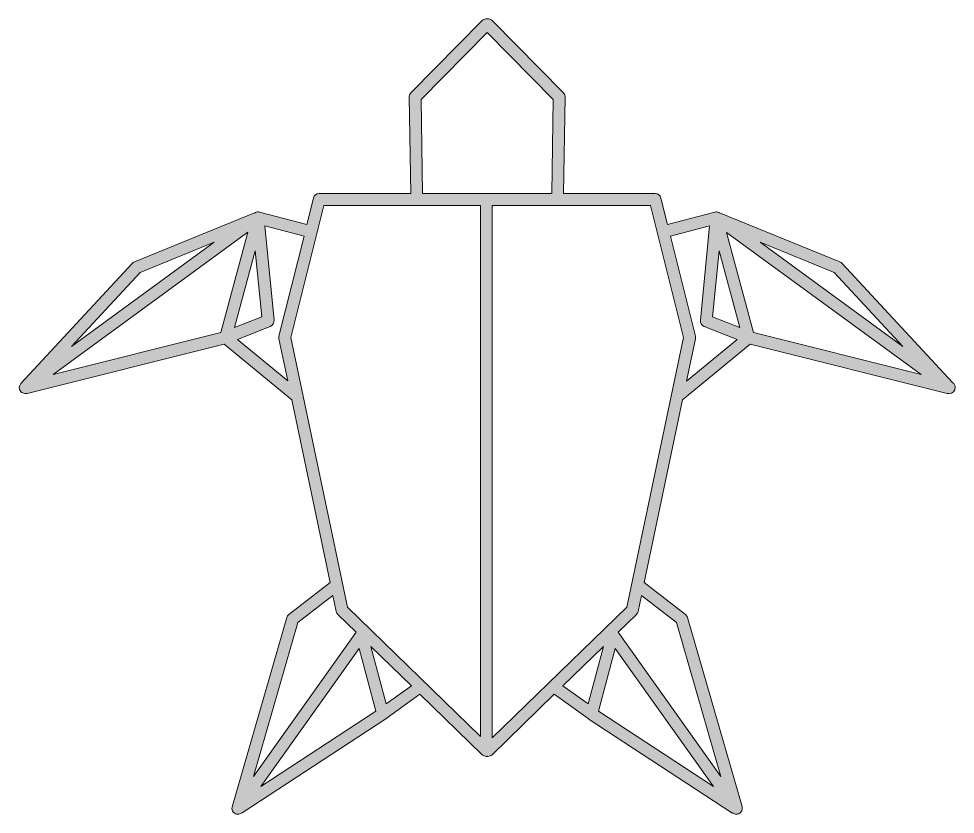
# Model space of a CAD drawing. Header units: inches. Extents: x 10.7 to 89.3, y 41.6 to 108.4.
import ezdxf

# ---------------------------------------------------------------- set-up
doc = ezdxf.new("R2010")
doc.units = ezdxf.units.IN
doc.header["$MEASUREMENT"] = 0
doc.layers.add('Layer 1', color=7, linetype='Continuous')

# ---------------------------------------------------------------- blocks, each defined once
blk = doc.blocks.new('block 3')
at = {"layer": 'Layer 1', "true_color": 0xffffff}
h = blk.add_hatch(color=7, dxfattribs=at)
h.dxf.hatch_style = 2
edge = h.paths.add_edge_path()
edge.add_spline(control_points=[(89.082, 77.85), (89.082, 77.85), (79.803, 87.872), (79.803, 87.872), (79.753, 87.926), (79.693, 87.968), (79.624, 87.995), (79.624, 87.995), (69.523, 92.11), (69.523, 92.11), (69.52, 92.111), (69.517, 92.11), (69.514, 92.112), (69.513, 92.112), (69.513, 92.113), (69.512, 92.114), (69.512, 92.114), (69.512, 92.114), (69.511, 92.114), (69.495, 92.124), (69.479, 92.134), (69.462, 92.142), (69.462, 92.142), (69.461, 92.142), (69.461, 92.142), (69.358, 92.193), (69.236, 92.21), (69.115, 92.177), (69.114, 92.177), (69.114, 92.177), (69.113, 92.177), (69.113, 92.177), (65.14, 91.132), (65.14, 91.132), (65.14, 91.132), (64.583, 93.358), (64.583, 93.358), (64.527, 93.581), (64.327, 93.737), (64.098, 93.737), (64.098, 93.737), (56.42, 93.737), (56.42, 93.737), (56.42, 93.737), (56.555, 101.832), (56.555, 101.832), (56.557, 101.966), (56.505, 102.096), (56.411, 102.191), (56.411, 102.191), (50.426, 108.27), (50.426, 108.27), (50.311, 108.388), (50.152, 108.428), (49.999, 108.406), (49.848, 108.428), (49.688, 108.388), (49.572, 108.27), (49.572, 108.27), (43.587, 102.191), (43.587, 102.191), (43.493, 102.096), (43.441, 101.966), (43.443, 101.832), (43.443, 101.832), (43.576, 93.737), (43.576, 93.737), (43.576, 93.737), (35.9, 93.737), (35.9, 93.737), (35.671, 93.737), (35.47, 93.581), (35.415, 93.358), (35.415, 93.358), (34.858, 91.131), (34.858, 91.131), (34.858, 91.131), (30.883, 92.177), (30.883, 92.177), (30.88, 92.178), (30.877, 92.178), (30.874, 92.179), (30.873, 92.179), (30.873, 92.179), (30.872, 92.179), (30.872, 92.179), (30.872, 92.179), (30.871, 92.179), (30.754, 92.208), (30.633, 92.191), (30.532, 92.14), (30.532, 92.14), (30.532, 92.14), (30.531, 92.14), (30.514, 92.132), (30.499, 92.122), (30.483, 92.112), (30.483, 92.112), (30.482, 92.111), (30.482, 92.111), (30.479, 92.11), (30.476, 92.11), (30.473, 92.109), (30.473, 92.109), (20.373, 87.994), (20.373, 87.994), (20.305, 87.967), (20.244, 87.925), (20.194, 87.871), (20.194, 87.871), (10.84, 77.771), (10.84, 77.771), (10.665, 77.582), (10.662, 77.291), (10.834, 77.099), (10.925, 76.996), (11.051, 76.945), (11.179, 76.937), (11.179, 76.937), (11.179, 76.937), (11.179, 76.937), (11.189, 76.937), (11.198, 76.931), (11.207, 76.931), (11.216, 76.931), (11.224, 76.939), (11.232, 76.939), (11.28, 76.937), (11.328, 76.934), (11.377, 76.946), (11.377, 76.946), (27.919, 81.092), (27.919, 81.092), (27.919, 81.092), (33.585, 76.416), (33.585, 76.416), (33.585, 76.416), (36.817, 61.043), (36.817, 61.043), (36.817, 61.043), (33.347, 58.375), (33.347, 58.375), (33.262, 58.31), (33.201, 58.219), (33.171, 58.117), (33.171, 58.117), (28.589, 42.218), (28.589, 42.218), (28.522, 41.984), (28.633, 41.735), (28.853, 41.629), (28.922, 41.595), (28.997, 41.579), (29.07, 41.579), (29.174, 41.579), (29.268, 41.621), (29.353, 41.682), (29.381, 41.694), (29.412, 41.69), (29.438, 41.707), (29.438, 41.707), (41.501, 49.61), (41.501, 49.61), (41.505, 49.612), (41.507, 49.617), (41.511, 49.62), (41.513, 49.621), (41.517, 49.621), (41.519, 49.622), (41.519, 49.622), (44.358, 51.662), (44.358, 51.662), (44.358, 51.662), (49.572, 46.588), (49.572, 46.588), (49.572, 46.588), (49.572, 46.588), (49.572, 46.588), (49.572, 46.588), (49.577, 46.584), (49.577, 46.584), (49.595, 46.566), (49.618, 46.559), (49.638, 46.544), (49.669, 46.521), (49.7, 46.495), (49.736, 46.48), (49.798, 46.455), (49.862, 46.442), (49.926, 46.442), (49.949, 46.442), (49.973, 46.453), (49.996, 46.456), (50.019, 46.453), (50.043, 46.442), (50.066, 46.442), (50.192, 46.442), (50.318, 46.489), (50.415, 46.584), (50.415, 46.584), (55.634, 51.662), (55.634, 51.662), (55.634, 51.662), (58.471, 49.623), (58.471, 49.623), (58.473, 49.622), (58.477, 49.622), (58.479, 49.621), (58.483, 49.618), (58.485, 49.614), (58.489, 49.611), (58.489, 49.611), (70.552, 41.708), (70.552, 41.708), (70.579, 41.69), (70.611, 41.694), (70.64, 41.682), (70.725, 41.622), (70.82, 41.58), (70.922, 41.58), (70.995, 41.58), (71.069, 41.596), (71.14, 41.63), (71.359, 41.736), (71.47, 41.984), (71.403, 42.219), (71.403, 42.219), (66.819, 58.118), (66.819, 58.118), (66.79, 58.22), (66.728, 58.31), (66.643, 58.376), (66.643, 58.376), (63.175, 61.044), (63.175, 61.044), (63.175, 61.044), (66.406, 76.415), (66.406, 76.415), (66.406, 76.415), (72.073, 81.093), (72.073, 81.093), (72.073, 81.093), (88.615, 76.947), (88.615, 76.947), (88.663, 76.935), (88.711, 76.938), (88.758, 76.94), (88.767, 76.94), (88.775, 76.932), (88.783, 76.932), (88.79, 76.932), (88.798, 76.931), (88.803, 76.932), (89.079, 76.932), (89.303, 77.156), (89.303, 77.432), (89.308, 77.606), (89.219, 77.76), (89.082, 77.85)], knot_values=[0, 0, 0, 0, 1, 1, 1, 2, 2, 2, 3, 3, 3, 4, 4, 4, 5, 5, 5, 6, 6, 6, 7, 7, 7, 8, 8, 8, 9, 9, 9, 10, 10, 10, 11, 11, 11, 12, 12, 12, 13, 13, 13, 14, 14, 14, 15, 15, 15, 16, 16, 16, 17, 17, 17, 18, 18, 18, 19, 19, 19, 20, 20, 20, 21, 21, 21, 22, 22, 22, 23, 23, 23, 24, 24, 24, 25, 25, 25, 26, 26, 26, 27, 27, 27, 28, 28, 28, 29, 29, 29, 30, 30, 30, 31, 31, 31, 32, 32, 32, 33, 33, 33, 34, 34, 34, 35, 35, 35, 36, 36, 36, 37, 37, 37, 38, 38, 38, 39, 39, 39, 40, 40, 40, 41, 41, 41, 42, 42, 42, 43, 43, 43, 44, 44, 44, 45, 45, 45, 46, 46, 46, 47, 47, 47, 48, 48, 48, 49, 49, 49, 50, 50, 50, 51, 51, 51, 52, 52, 52, 53, 53, 53, 54, 54, 54, 55, 55, 55, 56, 56, 56, 57, 57, 57, 58, 58, 58, 59, 59, 59, 60, 60, 60, 61, 61, 61, 62, 62, 62, 63, 63, 63, 64, 64, 64, 65, 65, 65, 66, 66, 66, 67, 67, 67, 68, 68, 68, 69, 69, 69, 70, 70, 70, 71, 71, 71, 72, 72, 72, 73, 73, 73, 74, 74, 74, 75, 75, 75, 76, 76, 76, 77, 77, 77, 78, 78, 78, 79, 79, 79, 80, 80, 80, 81, 81, 81, 82, 82, 82, 83, 83, 83, 84, 84, 84, 85, 85, 85, 86, 86, 86, 86], degree=3, periodic=1)
h.paths.add_polyline_path([(69.474, 88.915), (71.213, 82.471), (68.935, 83.37)])
h.paths.add_polyline_path([(70.088, 90.478), (86.449, 78.521), (72.361, 82.053)])
h.paths.add_polyline_path([(79.145, 87.11), (84.908, 80.886), (72.921, 89.646)])
h.paths.add_polyline_path([(66.485, 81.63), (61.723, 58.98), (50.431, 47.991), (50.431, 92.737), (63.709, 92.737)])
h.paths.add_polyline_path([(69.001, 43.925), (59.345, 50.251), (60.756, 55.512)])
h.paths.add_polyline_path([(44.448, 101.639), (50.001, 107.278), (55.554, 101.639), (55.422, 93.737), (44.578, 93.737)])
h.paths.add_polyline_path([(36.293, 92.737), (49.431, 92.737), (49.431, 48.128), (38.278, 58.979), (33.514, 81.629)])
h.paths.add_polyline_path([(39.244, 55.512), (40.655, 50.251), (31.002, 43.927)])
h.paths.add_polyline_path([(27.641, 82.053), (13.55, 78.521), (29.913, 90.479)])
h.paths.add_polyline_path([(30.527, 88.915), (31.067, 83.369), (28.789, 82.47)])
h.paths.add_polyline_path([(20.856, 87.11), (27.079, 89.646), (15.094, 80.888)])
edge = h.paths.add_edge_path()
edge.add_spline(control_points=[(29.02, 81.485), (29.02, 81.485), (31.786, 82.577), (31.786, 82.577), (31.994, 82.659), (32.122, 82.869), (32.1, 83.091), (32.1, 83.091), (31.327, 91.028), (31.327, 91.028), (31.327, 91.028), (34.618, 90.162), (34.618, 90.162), (34.618, 90.162), (32.517, 81.762), (32.517, 81.762), (32.498, 81.689), (32.497, 81.612), (32.513, 81.538), (32.513, 81.538), (33.26, 77.988), (33.26, 77.988), (33.26, 77.988), (29.02, 81.485), (29.02, 81.485)], knot_values=[0, 0, 0, 0, 1, 1, 1, 2, 2, 2, 3, 3, 3, 4, 4, 4, 5, 5, 5, 6, 6, 6, 7, 7, 7, 8, 8, 8, 8], degree=3, periodic=1)
edge = h.paths.add_edge_path()
edge.add_spline(control_points=[(34.092, 57.683), (34.092, 57.683), (37.051, 59.958), (37.051, 59.958), (37.051, 59.958), (37.331, 58.625), (37.331, 58.625), (37.352, 58.528), (37.4, 58.439), (37.472, 58.37), (37.472, 58.37), (38.995, 56.887), (38.995, 56.887), (38.995, 56.887), (30.367, 44.76), (30.367, 44.76), (30.367, 44.76), (34.092, 57.683), (34.092, 57.683)], knot_values=[0, 0, 0, 0, 1, 1, 1, 2, 2, 2, 3, 3, 3, 4, 4, 4, 5, 5, 5, 6, 6, 6, 6], degree=3, periodic=1)
h.paths.add_polyline_path([(41.528, 50.858), (40.235, 55.679), (43.634, 52.372)])
h.paths.add_polyline_path([(59.764, 55.677), (58.472, 50.858), (56.367, 52.371)])
edge = h.paths.add_edge_path()
edge.add_spline(control_points=[(65.908, 57.683), (65.908, 57.683), (69.634, 44.76), (69.634, 44.76), (69.634, 44.76), (61.005, 56.885), (61.005, 56.885), (61.005, 56.885), (62.53, 58.369), (62.53, 58.369), (62.601, 58.438), (62.65, 58.527), (62.671, 58.624), (62.671, 58.624), (62.951, 59.957), (62.951, 59.957), (62.951, 59.957), (65.908, 57.683), (65.908, 57.683)], knot_values=[0, 0, 0, 0, 1, 1, 1, 2, 2, 2, 3, 3, 3, 4, 4, 4, 5, 5, 5, 6, 6, 6, 6], degree=3, periodic=1)
edge = h.paths.add_edge_path()
edge.add_spline(control_points=[(67.483, 81.761), (67.483, 81.761), (65.383, 90.162), (65.383, 90.162), (65.383, 90.162), (68.673, 91.028), (68.673, 91.028), (68.673, 91.028), (67.902, 83.091), (67.902, 83.091), (67.881, 82.869), (68.009, 82.659), (68.216, 82.577), (68.216, 82.577), (70.982, 81.485), (70.982, 81.485), (70.982, 81.485), (66.74, 77.985), (66.74, 77.985), (66.74, 77.985), (67.487, 81.537), (67.487, 81.537), (67.503, 81.611), (67.502, 81.688), (67.483, 81.761)], knot_values=[0, 0, 0, 0, 1, 1, 1, 2, 2, 2, 3, 3, 3, 4, 4, 4, 5, 5, 5, 6, 6, 6, 7, 7, 7, 8, 8, 8, 8], degree=3, periodic=1)
at = {"layer": 'Layer 1', "lineweight": 0}
for points in [[(44.448, 101.639), (50.001, 107.278), (55.554, 101.639), (55.422, 93.737), (44.578, 93.737), (44.448, 101.639)], [(36.293, 92.737), (49.431, 92.737), (49.431, 48.128), (38.278, 58.979), (33.514, 81.629), (36.293, 92.737)], [(66.485, 81.63), (61.723, 58.98), (50.431, 47.991), (50.431, 92.737), (63.709, 92.737), (66.485, 81.63)], [(27.641, 82.053), (13.55, 78.521), (29.913, 90.479), (27.641, 82.053)], [(70.088, 90.478), (86.449, 78.521), (72.361, 82.053), (70.088, 90.478)], [(20.856, 87.11), (27.079, 89.646), (15.094, 80.888), (20.856, 87.11)], [(30.527, 88.915), (31.067, 83.369), (28.789, 82.47), (30.527, 88.915)], [(69.474, 88.915), (71.213, 82.471), (68.935, 83.37), (69.474, 88.915)], [(79.145, 87.11), (84.908, 80.886), (72.921, 89.646), (79.145, 87.11)], [(39.244, 55.512), (40.655, 50.251), (31.002, 43.927), (39.244, 55.512)], [(41.528, 50.858), (40.235, 55.679), (43.634, 52.372), (41.528, 50.858)], [(59.764, 55.677), (58.472, 50.858), (56.367, 52.371), (59.764, 55.677)], [(69.001, 43.925), (59.345, 50.251), (60.756, 55.512), (69.001, 43.925)]]:
    blk.add_lwpolyline(points, dxfattribs=at)
for points, knots in [([(89.082, 77.85), (89.082, 77.85), (79.803, 87.872), (79.803, 87.872), (79.753, 87.926), (79.693, 87.968), (79.624, 87.995), (79.624, 87.995), (69.523, 92.11), (69.523, 92.11), (69.52, 92.111), (69.517, 92.11), (69.514, 92.112), (69.513, 92.112), (69.513, 92.113), (69.512, 92.114), (69.512, 92.114), (69.512, 92.114), (69.511, 92.114), (69.495, 92.124), (69.479, 92.134), (69.462, 92.142), (69.462, 92.142), (69.461, 92.142), (69.461, 92.142), (69.358, 92.193), (69.236, 92.21), (69.115, 92.177), (69.114, 92.177), (69.114, 92.177), (69.113, 92.177), (69.113, 92.177), (65.14, 91.132), (65.14, 91.132), (65.14, 91.132), (64.583, 93.358), (64.583, 93.358), (64.527, 93.581), (64.327, 93.737), (64.098, 93.737), (64.098, 93.737), (56.42, 93.737), (56.42, 93.737), (56.42, 93.737), (56.555, 101.832), (56.555, 101.832), (56.557, 101.966), (56.505, 102.096), (56.411, 102.191), (56.411, 102.191), (50.426, 108.27), (50.426, 108.27), (50.311, 108.388), (50.152, 108.428), (49.999, 108.406), (49.848, 108.428), (49.688, 108.388), (49.572, 108.27), (49.572, 108.27), (43.587, 102.191), (43.587, 102.191), (43.493, 102.096), (43.441, 101.966), (43.443, 101.832), (43.443, 101.832), (43.576, 93.737), (43.576, 93.737), (43.576, 93.737), (35.9, 93.737), (35.9, 93.737), (35.671, 93.737), (35.47, 93.581), (35.415, 93.358), (35.415, 93.358), (34.858, 91.131), (34.858, 91.131), (34.858, 91.131), (30.883, 92.177), (30.883, 92.177), (30.88, 92.178), (30.877, 92.178), (30.874, 92.179), (30.873, 92.179), (30.873, 92.179), (30.872, 92.179), (30.872, 92.179), (30.872, 92.179), (30.871, 92.179), (30.754, 92.208), (30.633, 92.191), (30.532, 92.14), (30.532, 92.14), (30.532, 92.14), (30.531, 92.14), (30.514, 92.132), (30.499, 92.122), (30.483, 92.112), (30.483, 92.112), (30.482, 92.111), (30.482, 92.111), (30.479, 92.11), (30.476, 92.11), (30.473, 92.109), (30.473, 92.109), (20.373, 87.994), (20.373, 87.994), (20.305, 87.967), (20.244, 87.925), (20.194, 87.871), (20.194, 87.871), (10.84, 77.771), (10.84, 77.771), (10.665, 77.582), (10.662, 77.291), (10.834, 77.099), (10.925, 76.996), (11.051, 76.945), (11.179, 76.937), (11.179, 76.937), (11.179, 76.937), (11.179, 76.937), (11.189, 76.937), (11.198, 76.931), (11.207, 76.931), (11.216, 76.931), (11.224, 76.939), (11.232, 76.939), (11.28, 76.937), (11.328, 76.934), (11.377, 76.946), (11.377, 76.946), (27.919, 81.092), (27.919, 81.092), (27.919, 81.092), (33.585, 76.416), (33.585, 76.416), (33.585, 76.416), (36.817, 61.043), (36.817, 61.043), (36.817, 61.043), (33.347, 58.375), (33.347, 58.375), (33.262, 58.31), (33.201, 58.219), (33.171, 58.117), (33.171, 58.117), (28.589, 42.218), (28.589, 42.218), (28.522, 41.984), (28.633, 41.735), (28.853, 41.629), (28.922, 41.595), (28.997, 41.579), (29.07, 41.579), (29.174, 41.579), (29.268, 41.621), (29.353, 41.682), (29.381, 41.694), (29.412, 41.69), (29.438, 41.707), (29.438, 41.707), (41.501, 49.61), (41.501, 49.61), (41.505, 49.612), (41.507, 49.617), (41.511, 49.62), (41.513, 49.621), (41.517, 49.621), (41.519, 49.622), (41.519, 49.622), (44.358, 51.662), (44.358, 51.662), (44.358, 51.662), (49.572, 46.588), (49.572, 46.588), (49.572, 46.588), (49.572, 46.588), (49.572, 46.588), (49.572, 46.588), (49.577, 46.584), (49.577, 46.584), (49.595, 46.566), (49.618, 46.559), (49.638, 46.544), (49.669, 46.521), (49.7, 46.495), (49.736, 46.48), (49.798, 46.455), (49.862, 46.442), (49.926, 46.442), (49.949, 46.442), (49.973, 46.453), (49.996, 46.456), (50.019, 46.453), (50.043, 46.442), (50.066, 46.442), (50.192, 46.442), (50.318, 46.489), (50.415, 46.584), (50.415, 46.584), (55.634, 51.662), (55.634, 51.662), (55.634, 51.662), (58.471, 49.623), (58.471, 49.623), (58.473, 49.622), (58.477, 49.622), (58.479, 49.621), (58.483, 49.618), (58.485, 49.614), (58.489, 49.611), (58.489, 49.611), (70.552, 41.708), (70.552, 41.708), (70.579, 41.69), (70.611, 41.694), (70.64, 41.682), (70.725, 41.622), (70.82, 41.58), (70.922, 41.58), (70.995, 41.58), (71.069, 41.596), (71.14, 41.63), (71.359, 41.736), (71.47, 41.984), (71.403, 42.219), (71.403, 42.219), (66.819, 58.118), (66.819, 58.118), (66.79, 58.22), (66.728, 58.31), (66.643, 58.376), (66.643, 58.376), (63.175, 61.044), (63.175, 61.044), (63.175, 61.044), (66.406, 76.415), (66.406, 76.415), (66.406, 76.415), (72.073, 81.093), (72.073, 81.093), (72.073, 81.093), (88.615, 76.947), (88.615, 76.947), (88.663, 76.935), (88.711, 76.938), (88.758, 76.94), (88.767, 76.94), (88.775, 76.932), (88.783, 76.932), (88.79, 76.932), (88.798, 76.931), (88.803, 76.932), (89.079, 76.932), (89.303, 77.156), (89.303, 77.432), (89.308, 77.606), (89.219, 77.76), (89.082, 77.85)], [0, 0, 0, 0, 1, 1, 1, 2, 2, 2, 3, 3, 3, 4, 4, 4, 5, 5, 5, 6, 6, 6, 7, 7, 7, 8, 8, 8, 9, 9, 9, 10, 10, 10, 11, 11, 11, 12, 12, 12, 13, 13, 13, 14, 14, 14, 15, 15, 15, 16, 16, 16, 17, 17, 17, 18, 18, 18, 19, 19, 19, 20, 20, 20, 21, 21, 21, 22, 22, 22, 23, 23, 23, 24, 24, 24, 25, 25, 25, 26, 26, 26, 27, 27, 27, 28, 28, 28, 29, 29, 29, 30, 30, 30, 31, 31, 31, 32, 32, 32, 33, 33, 33, 34, 34, 34, 35, 35, 35, 36, 36, 36, 37, 37, 37, 38, 38, 38, 39, 39, 39, 40, 40, 40, 41, 41, 41, 42, 42, 42, 43, 43, 43, 44, 44, 44, 45, 45, 45, 46, 46, 46, 47, 47, 47, 48, 48, 48, 49, 49, 49, 50, 50, 50, 51, 51, 51, 52, 52, 52, 53, 53, 53, 54, 54, 54, 55, 55, 55, 56, 56, 56, 57, 57, 57, 58, 58, 58, 59, 59, 59, 60, 60, 60, 61, 61, 61, 62, 62, 62, 63, 63, 63, 64, 64, 64, 65, 65, 65, 66, 66, 66, 67, 67, 67, 68, 68, 68, 69, 69, 69, 70, 70, 70, 71, 71, 71, 72, 72, 72, 73, 73, 73, 74, 74, 74, 75, 75, 75, 76, 76, 76, 77, 77, 77, 78, 78, 78, 79, 79, 79, 80, 80, 80, 81, 81, 81, 82, 82, 82, 83, 83, 83, 84, 84, 84, 85, 85, 85, 86, 86, 86, 86]), ([(29.02, 81.485), (29.02, 81.485), (31.786, 82.577), (31.786, 82.577), (31.994, 82.659), (32.122, 82.869), (32.1, 83.091), (32.1, 83.091), (31.327, 91.028), (31.327, 91.028), (31.327, 91.028), (34.618, 90.162), (34.618, 90.162), (34.618, 90.162), (32.517, 81.762), (32.517, 81.762), (32.498, 81.689), (32.497, 81.612), (32.513, 81.538), (32.513, 81.538), (33.26, 77.988), (33.26, 77.988), (33.26, 77.988), (29.02, 81.485), (29.02, 81.485)], [0, 0, 0, 0, 1, 1, 1, 2, 2, 2, 3, 3, 3, 4, 4, 4, 5, 5, 5, 6, 6, 6, 7, 7, 7, 8, 8, 8, 8]), ([(67.483, 81.761), (67.483, 81.761), (65.383, 90.162), (65.383, 90.162), (65.383, 90.162), (68.673, 91.028), (68.673, 91.028), (68.673, 91.028), (67.902, 83.091), (67.902, 83.091), (67.881, 82.869), (68.009, 82.659), (68.216, 82.577), (68.216, 82.577), (70.982, 81.485), (70.982, 81.485), (70.982, 81.485), (66.74, 77.985), (66.74, 77.985), (66.74, 77.985), (67.487, 81.537), (67.487, 81.537), (67.503, 81.611), (67.502, 81.688), (67.483, 81.761)], [0, 0, 0, 0, 1, 1, 1, 2, 2, 2, 3, 3, 3, 4, 4, 4, 5, 5, 5, 6, 6, 6, 7, 7, 7, 8, 8, 8, 8]), ([(34.092, 57.683), (34.092, 57.683), (37.051, 59.958), (37.051, 59.958), (37.051, 59.958), (37.331, 58.625), (37.331, 58.625), (37.352, 58.528), (37.4, 58.439), (37.472, 58.37), (37.472, 58.37), (38.995, 56.887), (38.995, 56.887), (38.995, 56.887), (30.367, 44.76), (30.367, 44.76), (30.367, 44.76), (34.092, 57.683), (34.092, 57.683)], [0, 0, 0, 0, 1, 1, 1, 2, 2, 2, 3, 3, 3, 4, 4, 4, 5, 5, 5, 6, 6, 6, 6]), ([(65.908, 57.683), (65.908, 57.683), (69.634, 44.76), (69.634, 44.76), (69.634, 44.76), (61.005, 56.885), (61.005, 56.885), (61.005, 56.885), (62.53, 58.369), (62.53, 58.369), (62.601, 58.438), (62.65, 58.527), (62.671, 58.624), (62.671, 58.624), (62.951, 59.957), (62.951, 59.957), (62.951, 59.957), (65.908, 57.683), (65.908, 57.683)], [0, 0, 0, 0, 1, 1, 1, 2, 2, 2, 3, 3, 3, 4, 4, 4, 5, 5, 5, 6, 6, 6, 6])]:
    blk.add_open_spline(points, degree=3, knots=knots, dxfattribs=at)
blk = doc.blocks.new('block 2')
at = {"layer": 'Layer 1'}
blk.add_blockref('block 3', (0, 0), dxfattribs=at)

msp = doc.modelspace()

# ---------------------------------------------------------------- block references
at = {"layer": 'Layer 1'}
msp.add_blockref('block 2', (0, 0), dxfattribs=at)

doc.saveas('drawing.dxf')
